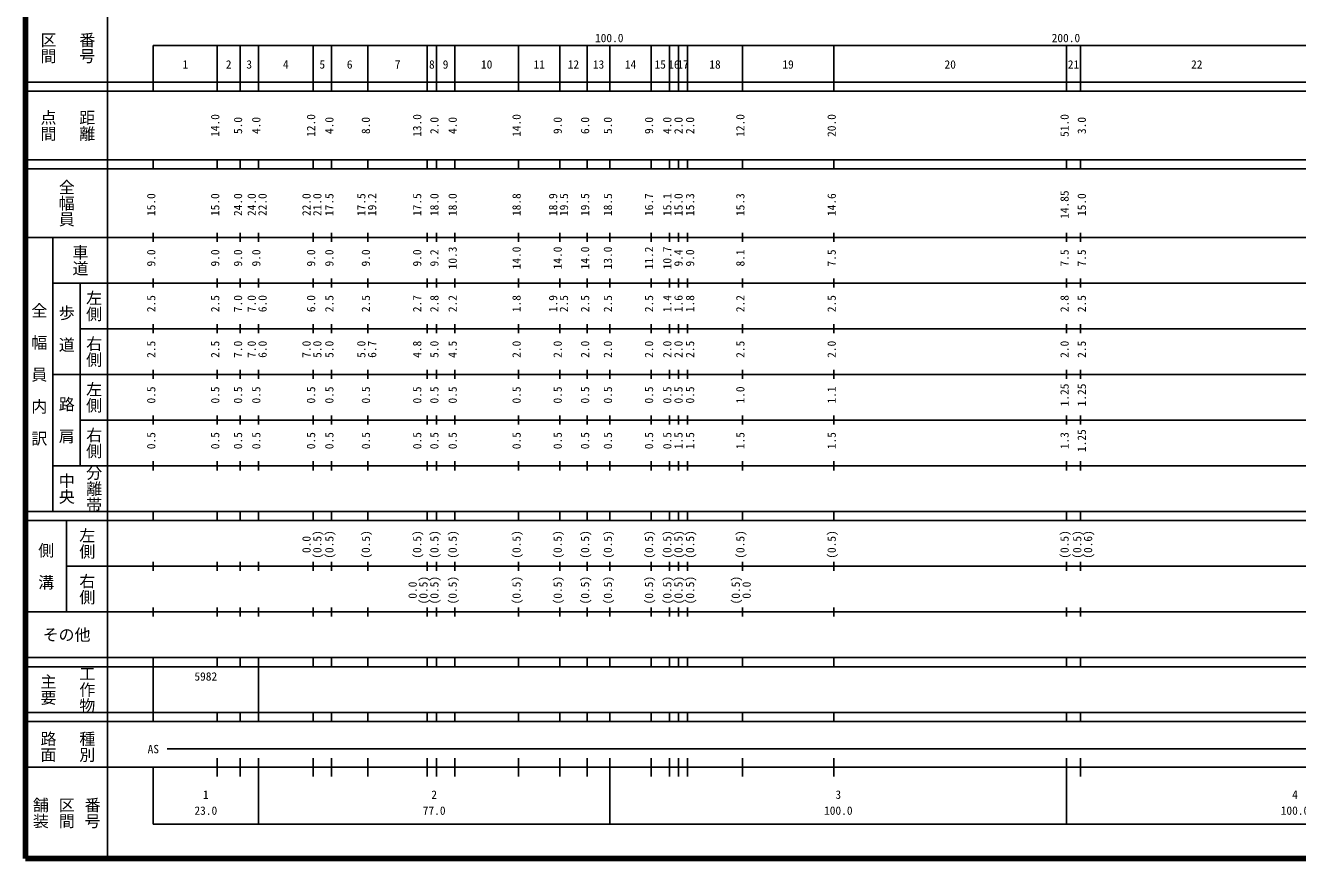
# Model space of a CAD drawing. Units: millimetres on the paper, enlarged 1000 times. Extents: x 40000 to 680000, y 20000 to 380000.
# Drawn here: x 40000 to 318565, y 20000 to 202409 of the extents above; entities that cross this region are included whole.
import ezdxf
from ezdxf.enums import TextEntityAlignment as Align

# ---------------------------------------------------------------- set-up
doc = ezdxf.new("R2010")
doc.units = ezdxf.units.MM
doc.header["$LTSCALE"] = 1000
doc.layers.add('M-TTL', color=2, linetype='Continuous', lineweight=140)
doc.layers.add('M-TTL-BAND', color=7, linetype='Continuous', lineweight=25)
doc.styles.add('@ＭＳ ゴシック', font='')
doc.styles.add('ＭＳ ゴシック', font='')
doc.styles.get('@ＭＳ ゴシック').set_extended_font_data('@MS Gothic')
doc.styles.get('ＭＳ ゴシック').set_extended_font_data('MS Gothic')

msp = doc.modelspace()

# ---------------------------------------------------------------- linework, layer by layer
at = {"layer": 'M-TTL'}
for p, q in [((40000, 380000), (40000, 20000)), ((40000, 20000), (680000, 20000))]:
    msp.add_line(p, q, dxfattribs=at)
at = {"layer": 'M-TTL-BAND'}
for p, q in [((58000, 370000), (58000, 20000)), ((68000, 198000), (579000, 198000)), ((68000, 198000), (68000, 188000)), ((82000, 188000), (82000, 198000)), ((87000, 188000), (87000, 198000)), ((91000, 188000), (91000, 198000)), ((103000, 188000), (103000, 198000)), ((107000, 188000), (107000, 198000)), ((115000, 188000), (115000, 198000)), ((128000, 188000), (128000, 198000)), ((130000, 188000), (130000, 198000)), ((134000, 188000), (134000, 198000)), ((148000, 188000), (148000, 198000)), ((157000, 188000), (157000, 198000)), ((163000, 188000), (163000, 198000)), ((168000, 188000), (168000, 198000)), ((177000, 188000), (177000, 198000)), ((181000, 188000), (181000, 198000)), ((183000, 188000), (183000, 198000)), ((185000, 188000), (185000, 198000)), ((197000, 188000), (197000, 198000)), ((217000, 188000), (217000, 198000)), ((268000, 188000), (268000, 198000)), ((271000, 188000), (271000, 198000)), ((40000, 190000), (579000, 190000)), ((40000, 188000), (579000, 188000)), ((40000, 173000), (579000, 173000)), ((68000, 171000), (68000, 173000)), ((82000, 171000), (82000, 173000)), ((87000, 171000), (87000, 173000)), ((91000, 171000), (91000, 173000)), ((103000, 171000), (103000, 173000)), ((107000, 171000), (107000, 173000)), ((115000, 171000), (115000, 173000)), ((128000, 171000), (128000, 173000)), ((130000, 171000), (130000, 173000)), ((134000, 171000), (134000, 173000)), ((148000, 171000), (148000, 173000)), ((157000, 171000), (157000, 173000)), ((163000, 171000), (163000, 173000)), ((168000, 171000), (168000, 173000)), ((177000, 171000), (177000, 173000)), ((181000, 171000), (181000, 173000)), ((183000, 171000), (183000, 173000)), ((185000, 171000), (185000, 173000)), ((197000, 171000), (197000, 173000)), ((217000, 171000), (217000, 173000)), ((268000, 171000), (268000, 173000)), ((271000, 171000), (271000, 173000)), ((40000, 171000), (579000, 171000)), ((40000, 156000), (579000, 156000)), ((46000, 96000), (46000, 156000)), ((68000, 155000), (68000, 157000)), ((82000, 155000), (82000, 157000)), ((87000, 155000), (87000, 157000)), ((91000, 155000), (91000, 157000)), ((103000, 155000), (103000, 157000)), ((107000, 155000), (107000, 157000)), ((115000, 155000), (115000, 157000)), ((128000, 155000), (128000, 157000)), ((130000, 155000), (130000, 157000)), ((134000, 155000), (134000, 157000)), ((148000, 155000), (148000, 157000)), ((157000, 155000), (157000, 157000)), ((163000, 155000), (163000, 157000)), ((168000, 155000), (168000, 157000)), ((177000, 155000), (177000, 157000)), ((181000, 155000), (181000, 157000)), ((183000, 155000), (183000, 157000)), ((185000, 155000), (185000, 157000)), ((197000, 155000), (197000, 157000)), ((217000, 155000), (217000, 157000)), ((268000, 155000), (268000, 157000)), ((271000, 155000), (271000, 157000)), ((46000, 146000), (579000, 146000)), ((52000, 146000), (52000, 106000)), ((68000, 145000), (68000, 147000)), ((82000, 145000), (82000, 147000)), ((87000, 145000), (87000, 147000)), ((91000, 145000), (91000, 147000)), ((103000, 145000), (103000, 147000)), ((107000, 145000), (107000, 147000)), ((115000, 145000), (115000, 147000)), ((128000, 145000), (128000, 147000)), ((130000, 145000), (130000, 147000)), ((134000, 145000), (134000, 147000)), ((148000, 145000), (148000, 147000)), ((157000, 145000), (157000, 147000)), ((163000, 145000), (163000, 147000)), ((168000, 145000), (168000, 147000)), ((177000, 145000), (177000, 147000)), ((181000, 145000), (181000, 147000)), ((183000, 145000), (183000, 147000)), ((185000, 145000), (185000, 147000)), ((197000, 145000), (197000, 147000)), ((217000, 145000), (217000, 147000)), ((268000, 145000), (268000, 147000)), ((271000, 145000), (271000, 147000)), ((68000, 135000), (68000, 137000)), ((82000, 135000), (82000, 137000)), ((87000, 135000), (87000, 137000)), ((91000, 135000), (91000, 137000)), ((103000, 135000), (103000, 137000)), ((107000, 135000), (107000, 137000)), ((115000, 135000), (115000, 137000)), ((128000, 135000), (128000, 137000)), ((130000, 135000), (130000, 137000)), ((134000, 135000), (134000, 137000)), ((148000, 135000), (148000, 137000)), ((157000, 135000), (157000, 137000)), ((163000, 135000), (163000, 137000)), ((168000, 135000), (168000, 137000)), ((177000, 135000), (177000, 137000)), ((181000, 135000), (181000, 137000)), ((183000, 135000), (183000, 137000)), ((185000, 135000), (185000, 137000)), ((197000, 135000), (197000, 137000)), ((217000, 135000), (217000, 137000)), ((268000, 135000), (268000, 137000)), ((271000, 135000), (271000, 137000)), ((52000, 136000), (579000, 136000)), ((46000, 126000), (579000, 126000)), ((68000, 125000), (68000, 127000)), ((82000, 125000), (82000, 127000)), ((87000, 125000), (87000, 127000)), ((91000, 125000), (91000, 127000)), ((103000, 125000), (103000, 127000)), ((107000, 125000), (107000, 127000)), ((115000, 125000), (115000, 127000)), ((128000, 125000), (128000, 127000)), ((130000, 125000), (130000, 127000)), ((134000, 125000), (134000, 127000)), ((148000, 125000), (148000, 127000)), ((157000, 125000), (157000, 127000)), ((163000, 125000), (163000, 127000)), ((168000, 125000), (168000, 127000)), ((177000, 125000), (177000, 127000)), ((181000, 125000), (181000, 127000)), ((183000, 125000), (183000, 127000)), ((185000, 125000), (185000, 127000)), ((197000, 125000), (197000, 127000)), ((217000, 125000), (217000, 127000)), ((268000, 125000), (268000, 127000)), ((271000, 125000), (271000, 127000)), ((68000, 115000), (68000, 117000)), ((82000, 115000), (82000, 117000)), ((87000, 115000), (87000, 117000)), ((91000, 115000), (91000, 117000)), ((103000, 115000), (103000, 117000)), ((107000, 115000), (107000, 117000)), ((115000, 115000), (115000, 117000)), ((128000, 115000), (128000, 117000)), ((130000, 115000), (130000, 117000)), ((134000, 115000), (134000, 117000)), ((148000, 115000), (148000, 117000)), ((157000, 115000), (157000, 117000)), ((163000, 115000), (163000, 117000)), ((168000, 115000), (168000, 117000)), ((177000, 115000), (177000, 117000)), ((181000, 115000), (181000, 117000)), ((183000, 115000), (183000, 117000)), ((185000, 115000), (185000, 117000)), ((197000, 115000), (197000, 117000)), ((217000, 115000), (217000, 117000)), ((268000, 115000), (268000, 117000)), ((271000, 115000), (271000, 117000)), ((52000, 116000), (579000, 116000)), ((46000, 106000), (579000, 106000)), ((68000, 105000), (68000, 107000)), ((82000, 105000), (82000, 107000)), ((87000, 105000), (87000, 107000)), ((91000, 105000), (91000, 107000)), ((103000, 105000), (103000, 107000)), ((107000, 105000), (107000, 107000)), ((115000, 105000), (115000, 107000)), ((128000, 105000), (128000, 107000)), ((130000, 105000), (130000, 107000)), ((134000, 105000), (134000, 107000)), ((148000, 105000), (148000, 107000)), ((157000, 105000), (157000, 107000)), ((163000, 105000), (163000, 107000)), ((168000, 105000), (168000, 107000)), ((177000, 105000), (177000, 107000)), ((181000, 105000), (181000, 107000)), ((183000, 105000), (183000, 107000)), ((185000, 105000), (185000, 107000)), ((197000, 105000), (197000, 107000)), ((217000, 105000), (217000, 107000)), ((268000, 105000), (268000, 107000)), ((271000, 105000), (271000, 107000)), ((40000, 96000), (579000, 96000)), ((68000, 94000), (68000, 96000)), ((82000, 94000), (82000, 96000)), ((87000, 94000), (87000, 96000)), ((91000, 94000), (91000, 96000)), ((103000, 94000), (103000, 96000)), ((107000, 94000), (107000, 96000)), ((115000, 94000), (115000, 96000)), ((128000, 94000), (128000, 96000)), ((130000, 94000), (130000, 96000)), ((134000, 94000), (134000, 96000)), ((148000, 94000), (148000, 96000)), ((157000, 94000), (157000, 96000)), ((163000, 94000), (163000, 96000)), ((168000, 94000), (168000, 96000)), ((177000, 94000), (177000, 96000)), ((181000, 94000), (181000, 96000)), ((183000, 94000), (183000, 96000)), ((185000, 94000), (185000, 96000)), ((197000, 94000), (197000, 96000)), ((217000, 94000), (217000, 96000)), ((268000, 94000), (268000, 96000)), ((271000, 94000), (271000, 96000)), ((40000, 94000), (579000, 94000)), ((49000, 94000), (49000, 74000)), ((49000, 84000), (579000, 84000)), ((68000, 83000), (68000, 85000)), ((82000, 83000), (82000, 85000)), ((87000, 83000), (87000, 85000)), ((91000, 83000), (91000, 85000)), ((103000, 83000), (103000, 85000)), ((107000, 83000), (107000, 85000)), ((115000, 83000), (115000, 85000)), ((128000, 83000), (128000, 85000)), ((130000, 83000), (130000, 85000)), ((134000, 83000), (134000, 85000)), ((148000, 83000), (148000, 85000)), ((157000, 83000), (157000, 85000)), ((163000, 83000), (163000, 85000)), ((168000, 83000), (168000, 85000)), ((177000, 83000), (177000, 85000)), ((181000, 83000), (181000, 85000)), ((183000, 83000), (183000, 85000)), ((185000, 83000), (185000, 85000)), ((197000, 83000), (197000, 85000)), ((217000, 83000), (217000, 85000)), ((268000, 83000), (268000, 85000)), ((271000, 83000), (271000, 85000)), ((40000, 74000), (579000, 74000)), ((68000, 73000), (68000, 75000)), ((82000, 73000), (82000, 75000)), ((87000, 73000), (87000, 75000)), ((91000, 73000), (91000, 75000)), ((103000, 73000), (103000, 75000)), ((107000, 73000), (107000, 75000)), ((115000, 73000), (115000, 75000)), ((128000, 73000), (128000, 75000)), ((130000, 73000), (130000, 75000)), ((134000, 73000), (134000, 75000)), ((148000, 73000), (148000, 75000)), ((157000, 73000), (157000, 75000)), ((163000, 73000), (163000, 75000)), ((168000, 73000), (168000, 75000)), ((177000, 73000), (177000, 75000)), ((181000, 73000), (181000, 75000)), ((183000, 73000), (183000, 75000)), ((185000, 73000), (185000, 75000)), ((197000, 73000), (197000, 75000)), ((217000, 73000), (217000, 75000)), ((268000, 73000), (268000, 75000)), ((271000, 73000), (271000, 75000)), ((40000, 64000), (579000, 64000)), ((40000, 62000), (579000, 62000)), ((68000, 62000), (68000, 64000)), ((68000, 52000), (68000, 62000)), ((82000, 62000), (82000, 64000)), ((87000, 62000), (87000, 64000)), ((91000, 62000), (91000, 64000)), ((91000, 52000), (91000, 62000)), ((103000, 62000), (103000, 64000)), ((107000, 62000), (107000, 64000)), ((115000, 62000), (115000, 64000)), ((128000, 62000), (128000, 64000)), ((130000, 62000), (130000, 64000)), ((134000, 62000), (134000, 64000)), ((148000, 62000), (148000, 64000)), ((157000, 62000), (157000, 64000)), ((163000, 62000), (163000, 64000)), ((168000, 62000), (168000, 64000)), ((177000, 62000), (177000, 64000)), ((181000, 62000), (181000, 64000)), ((183000, 62000), (183000, 64000)), ((185000, 62000), (185000, 64000)), ((197000, 62000), (197000, 64000)), ((217000, 62000), (217000, 64000)), ((268000, 62000), (268000, 64000)), ((271000, 62000), (271000, 64000)), ((40000, 52000), (579000, 52000)), ((68000, 50000), (68000, 52000)), ((82000, 50000), (82000, 52000)), ((87000, 50000), (87000, 52000)), ((91000, 50000), (91000, 52000)), ((103000, 50000), (103000, 52000)), ((107000, 50000), (107000, 52000)), ((115000, 50000), (115000, 52000)), ((128000, 50000), (128000, 52000)), ((130000, 50000), (130000, 52000)), ((134000, 50000), (134000, 52000)), ((148000, 50000), (148000, 52000)), ((157000, 50000), (157000, 52000)), ((163000, 50000), (163000, 52000)), ((168000, 50000), (168000, 52000)), ((177000, 50000), (177000, 52000)), ((181000, 50000), (181000, 52000)), ((183000, 50000), (183000, 52000)), ((185000, 50000), (185000, 52000)), ((197000, 50000), (197000, 52000)), ((217000, 50000), (217000, 52000)), ((268000, 50000), (268000, 52000)), ((271000, 50000), (271000, 52000)), ((40000, 50000), (579000, 50000)), ((71000, 44000), (565000, 44000)), ((82000, 38000), (82000, 42000)), ((87000, 38000), (87000, 42000)), ((91000, 27500), (91000, 42000)), ((103000, 38000), (103000, 42000)), ((107000, 38000), (107000, 42000)), ((115000, 38000), (115000, 42000)), ((128000, 38000), (128000, 42000)), ((130000, 38000), (130000, 42000)), ((134000, 38000), (134000, 42000)), ((148000, 38000), (148000, 42000)), ((157000, 38000), (157000, 42000)), ((163000, 38000), (163000, 42000)), ((168000, 27500), (168000, 42000)), ((177000, 38000), (177000, 42000)), ((181000, 38000), (181000, 42000)), ((183000, 38000), (183000, 42000)), ((185000, 38000), (185000, 42000)), ((197000, 38000), (197000, 42000)), ((217000, 38000), (217000, 42000)), ((268000, 27500), (268000, 42000)), ((271000, 38000), (271000, 42000)), ((40000, 40000), (579000, 40000)), ((68000, 40000), (68000, 27500)), ((68000, 27500), (579000, 27500))]:
    msp.add_line(p, q, dxfattribs=at)

# ---------------------------------------------------------------- texts
at = {"layer": 'M-TTL-BAND', "style": '@ＭＳ ゴシック'}
for s, p in [('区間', (45000, 197500)), ('番号', (53500, 197500)), ('点間', (45000, 180500)), ('距離', (53500, 180500)), ('全幅員', (49000, 163500)), ('車道', (52000, 151000)), ('左側', (55000, 141000)), ('全\u3000幅\u3000員\u3000内\u3000訳', (43000, 126000)), ('歩\u3000道', (49000, 136000)), ('右側', (55000, 131000)), ('左側', (55000, 121000)), ('路\u3000肩', (49000, 116000)), ('右側', (55000, 111000)), ('分離帯', (55000, 101000)), ('中央', (49000, 101000)), ('左側', (53500, 89000)), ('側\u3000溝', (44500, 84000)), ('右側', (53500, 79000)), ('工作物', (53500, 57000)), ('主要', (45000, 57000)), ('路面', (45000, 44500)), ('種別', (53500, 44500)), ('舗装', (43333, 30000)), ('区間', (49000, 30000)), ('番号', (54667, 30000))]:
    msp.add_text(s, height=2566, rotation=270, dxfattribs=at).set_placement(p, align=Align.MIDDLE_CENTER)
at = {"layer": 'M-TTL-BAND', "style": 'ＭＳ ゴシック'}
for s, p in [('100.0', (167844, 198195)), ('200.0', (267844, 198195)), ('1', (75000, 192405)), ('2', (84500, 192405)), ('3', (89000, 192405)), ('4', (97000, 192405)), ('5', (105000, 192405)), ('6', (111000, 192405)), ('7', (121500, 192405)), ('8', (129000, 192405)), ('9', (132000, 192405)), ('10', (141000, 192405)), ('11', (152500, 192405)), ('12', (160000, 192405)), ('13', (165500, 192405)), ('14', (172500, 192405)), ('15', (179000, 192405)), ('16', (182000, 192405)), ('17', (184000, 192405)), ('18', (191000, 192405)), ('19', (207000, 192405)), ('20', (242500, 192405)), ('21', (269500, 192405)), ('22', (296500, 192405)), ('AS', (68000, 42500)), ('1', (79500, 32523)), ('2', (129500, 32523)), ('3', (218000, 32523)), ('4', (318000, 32523)), ('23.0', (79500, 29033)), ('77.0', (129500, 29033)), ('100.0', (218000, 29033)), ('100.0', (318000, 29033))]:
    msp.add_text(s, height=1833, dxfattribs=at).set_placement(p, align=Align.BOTTOM_CENTER)
for s, p in [('14.0', (83000, 180500)), ('5.0', (88000, 180500)), ('4.0', (92000, 180500)), ('12.0', (104000, 180500)), ('4.0', (108000, 180500)), ('8.0', (116000, 180500)), ('13.0', (127235, 180500)), ('2.0', (131000, 180500)), ('4.0', (135000, 180500)), ('14.0', (149000, 180500)), ('9.0', (158000, 180500)), ('6.0', (164000, 180500)), ('5.0', (169000, 180500)), ('9.0', (178000, 180500)), ('4.0', (182000, 180500)), ('2.0', (184455, 180500)), ('2.0', (186989, 180500)), ('12.0', (198000, 180500)), ('20.0', (218000, 180500)), ('51.0', (269000, 180500)), ('3.0', (272774, 180500)), ('15.0', (69000, 163174)), ('15.0', (83000, 163174)), ('24.0', (88000, 163174)), ('24.0', (91000, 163174)), ('22.0', (93370, 163174)), ('22.0', (103000, 163174)), ('21.0', (105370, 163174)), ('17.5', (108000, 163174)), ('17.5', (115000, 163174)), ('19.2', (117370, 163174)), ('17.5', (127235, 163174)), ('18.0', (131000, 163174)), ('18.0', (135000, 163174)), ('18.8', (149000, 163174)), ('18.9', (157000, 163174)), ('19.5', (159370, 163174)), ('19.5', (164000, 163174)), ('18.5', (169000, 163174)), ('16.7', (178000, 163174)), ('15.1', (182000, 163174)), ('15.0', (184455, 163174)), ('15.3', (186989, 163174)), ('15.3', (198000, 163174)), ('14.6', (218000, 163174)), ('14.85', (269000, 163174)), ('15.0', (272774, 163174)), ('9.0', (69000, 151500)), ('9.0', (83000, 151500)), ('9.0', (88000, 151500)), ('9.0', (92000, 151500)), ('9.0', (104000, 151500)), ('9.0', (108000, 151500)), ('9.0', (116000, 151500)), ('9.0', (127235, 151500)), ('9.2', (131000, 151500)), ('10.3', (135000, 151500)), ('14.0', (149000, 151500)), ('14.0', (158000, 151500)), ('14.0', (164000, 151500)), ('13.0', (169000, 151500)), ('11.2', (178000, 151500)), ('10.7', (182000, 151500)), ('9.4', (184455, 151500)), ('9.0', (186989, 151500)), ('8.1', (198000, 151500)), ('7.5', (218000, 151500)), ('7.5', (269000, 151500)), ('7.5', (272774, 151500)), ('2.5', (69000, 141500)), ('2.5', (83000, 141500)), ('7.0', (88000, 141500)), ('7.0', (91000, 141500)), ('6.0', (93370, 141500)), ('6.0', (104000, 141500)), ('2.5', (108000, 141500)), ('2.5', (116000, 141500)), ('2.7', (127235, 141500)), ('2.8', (131000, 141500)), ('2.2', (135000, 141500)), ('1.8', (149000, 141500)), ('1.9', (157000, 141500)), ('2.5', (159370, 141500)), ('2.5', (164000, 141500)), ('2.5', (169000, 141500)), ('2.5', (178000, 141500)), ('1.4', (182000, 141500)), ('1.6', (184455, 141500)), ('1.8', (186989, 141500)), ('2.2', (198000, 141500)), ('2.5', (218000, 141500)), ('2.8', (269000, 141500)), ('2.5', (272774, 141500)), ('2.5', (69000, 131500)), ('2.5', (83000, 131500)), ('7.0', (88000, 131500)), ('7.0', (91000, 131500)), ('6.0', (93370, 131500)), ('7.0', (103000, 131500)), ('5.0', (105370, 131500)), ('5.0', (108000, 131500)), ('5.0', (115000, 131500)), ('6.7', (117370, 131500)), ('4.8', (127235, 131500)), ('5.0', (131000, 131500)), ('4.5', (135000, 131500)), ('2.0', (149000, 131500)), ('2.0', (158000, 131500)), ('2.0', (164000, 131500)), ('2.0', (169000, 131500)), ('2.0', (178000, 131500)), ('2.0', (182000, 131500)), ('2.0', (184455, 131500)), ('2.5', (186989, 131500)), ('2.5', (198000, 131500)), ('2.0', (218000, 131500)), ('2.0', (269000, 131500)), ('2.5', (272774, 131500)), ('0.5', (69000, 121500)), ('0.5', (83000, 121500)), ('0.5', (88000, 121500)), ('0.5', (92000, 121500)), ('0.5', (104000, 121500)), ('0.5', (108000, 121500)), ('0.5', (116000, 121500)), ('0.5', (127235, 121500)), ('0.5', (131000, 121500)), ('0.5', (135000, 121500)), ('0.5', (149000, 121500)), ('0.5', (158000, 121500)), ('0.5', (164000, 121500)), ('0.5', (169000, 121500)), ('0.5', (178000, 121500)), ('0.5', (182000, 121500)), ('0.5', (184455, 121500)), ('0.5', (186989, 121500)), ('1.0', (198000, 121500)), ('1.1', (218000, 121500)), ('1.25', (269000, 121500)), ('1.25', (272774, 121500)), ('0.5', (69000, 111500)), ('0.5', (83000, 111500)), ('0.5', (88000, 111500)), ('0.5', (92000, 111500)), ('0.5', (104000, 111500)), ('0.5', (108000, 111500)), ('0.5', (116000, 111500)), ('0.5', (127235, 111500)), ('0.5', (131000, 111500)), ('0.5', (135000, 111500)), ('0.5', (149000, 111500)), ('0.5', (158000, 111500)), ('0.5', (164000, 111500)), ('0.5', (169000, 111500)), ('0.5', (178000, 111500)), ('0.5', (182000, 111500)), ('1.5', (184455, 111500)), ('1.5', (186989, 111500)), ('1.5', (198000, 111500)), ('1.5', (218000, 111500)), ('1.3', (269000, 111500)), ('1.25', (272774, 111500)), ('0.0', (103000, 88764)), ('(0.5)', (105370, 88764)), ('(0.5)', (108000, 88764)), ('(0.5)', (116000, 88764)), ('(0.5)', (127235, 88764)), ('(0.5)', (131000, 88764)), ('(0.5)', (135000, 88764)), ('(0.5)', (149000, 88764)), ('(0.5)', (158000, 88764)), ('(0.5)', (164000, 88764)), ('(0.5)', (169000, 88764)), ('(0.5)', (178000, 88764)), ('(0.5)', (182000, 88764)), ('(0.5)', (184455, 88764)), ('(0.5)', (186989, 88764)), ('(0.5)', (198000, 88764)), ('(0.5)', (218000, 88764)), ('(0.5)', (269000, 88764)), ('(0.5)', (271774, 88764)), ('(0.6)', (274144, 88764)), ('(0.5)', (128605, 78764)), ('(0.5)', (131000, 78764)), ('(0.5)', (135000, 78764)), ('(0.5)', (149000, 78764)), ('(0.5)', (158000, 78764)), ('(0.5)', (164000, 78764)), ('(0.5)', (169000, 78764)), ('(0.5)', (178000, 78764)), ('(0.5)', (182000, 78764)), ('(0.5)', (184455, 78764)), ('(0.5)', (186989, 78764)), ('(0.5)', (197000, 78764)), ('0.0', (126235, 78764)), ('0.0', (199370, 78764))]:
    msp.add_text(s, height=1833, rotation=90, dxfattribs=at).set_placement(p, align=Align.BOTTOM_CENTER)
msp.add_text('その他', height=2566, dxfattribs=at).set_placement((49000, 69000), align=Align.MIDDLE_CENTER)
msp.add_text('5982', height=1833, dxfattribs=at).set_placement((77000, 58405), align=Align.BOTTOM_LEFT)

doc.saveas('drawing.dxf')
